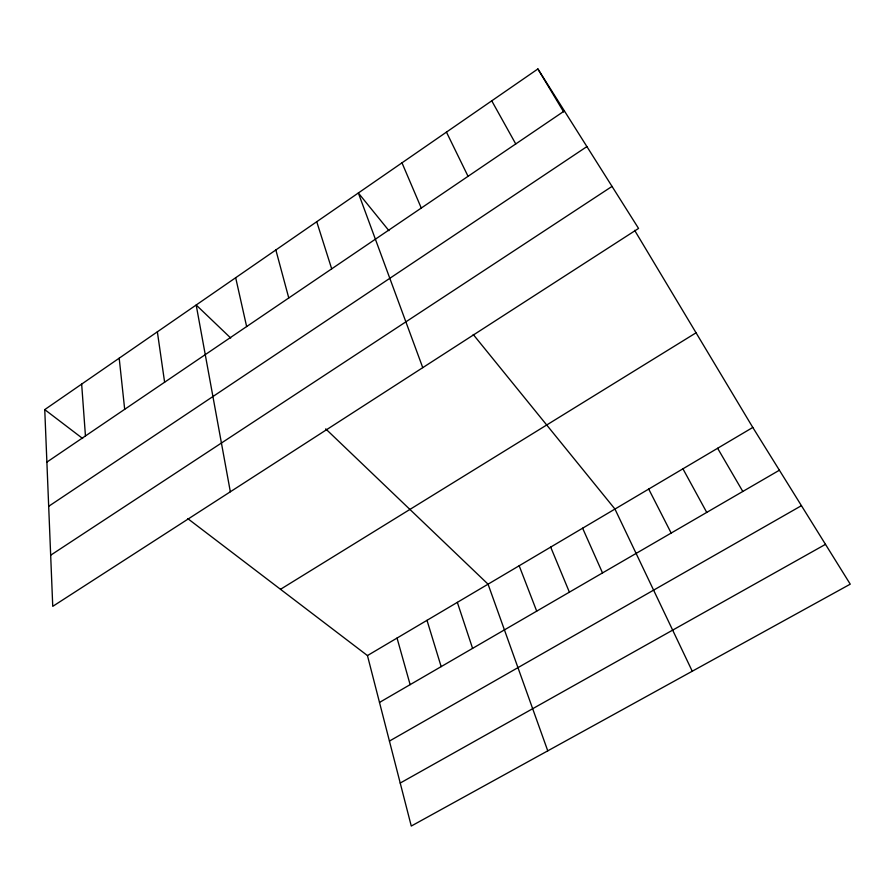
<?xml version="1.0" encoding="UTF-8"?>
<svg xmlns="http://www.w3.org/2000/svg" width="895" height="895" viewBox="0 0 895 895"><rect width="100%" height="100%" fill="white"/><g stroke="black" fill="none" stroke-linecap="round" stroke-linejoin="round"><path stroke-width="1.34" d="M44.75 409.608L537.895 68.949L638.56 228.426L52.749 606.351L44.75 409.608L82.631 438.483M46.887 462.111L564.398 110.935M48.688 506.301L586.907 146.59M50.668 555.213L612.035 186.406M280.515 589.302L696.064 332.806M367.453 655.576L752.796 427.452L850.25 584.166L411.275 826.051L367.453 655.576L187.816 518.653M379.502 702.43L779.388 470.222M389.437 741.071L801.439 505.675M400.222 783.047L825.492 544.35M230.697 338.019L196.184 305.005L230.339 491.78M325.713 428.884L488.055 584.178L547.762 750.849M388.933 230.664L358.347 192.984L422.753 367.644M473.22 334.473L614.954 509.054L692.249 671.228M537.895 68.949L563.671 111.942M634.622 230.317L752.796 427.452M717.622 448.272L742.805 491.467M491.747 100.833L515.755 143.95M682.93 468.801L706.737 512.41M648.707 489.062L671.172 533.062M446.448 132.113L468.051 176.315M582.611 528.195L602.525 572.923M401.989 162.834L421.276 208.054M550.682 547.091L569.388 592.166M519.178 565.752L536.698 611.151M457.334 602.357L472.582 648.372M316.74 221.725L331.687 268.847M427.004 620.324L441.157 666.618M397.044 638.057L410.134 684.641M275.85 249.962L288.772 297.968M235.676 277.719L246.64 326.563M157.363 331.821L164.613 382.221M119.192 358.179L124.685 409.317M81.658 384.112L85.45 435.943"/></g></svg>
